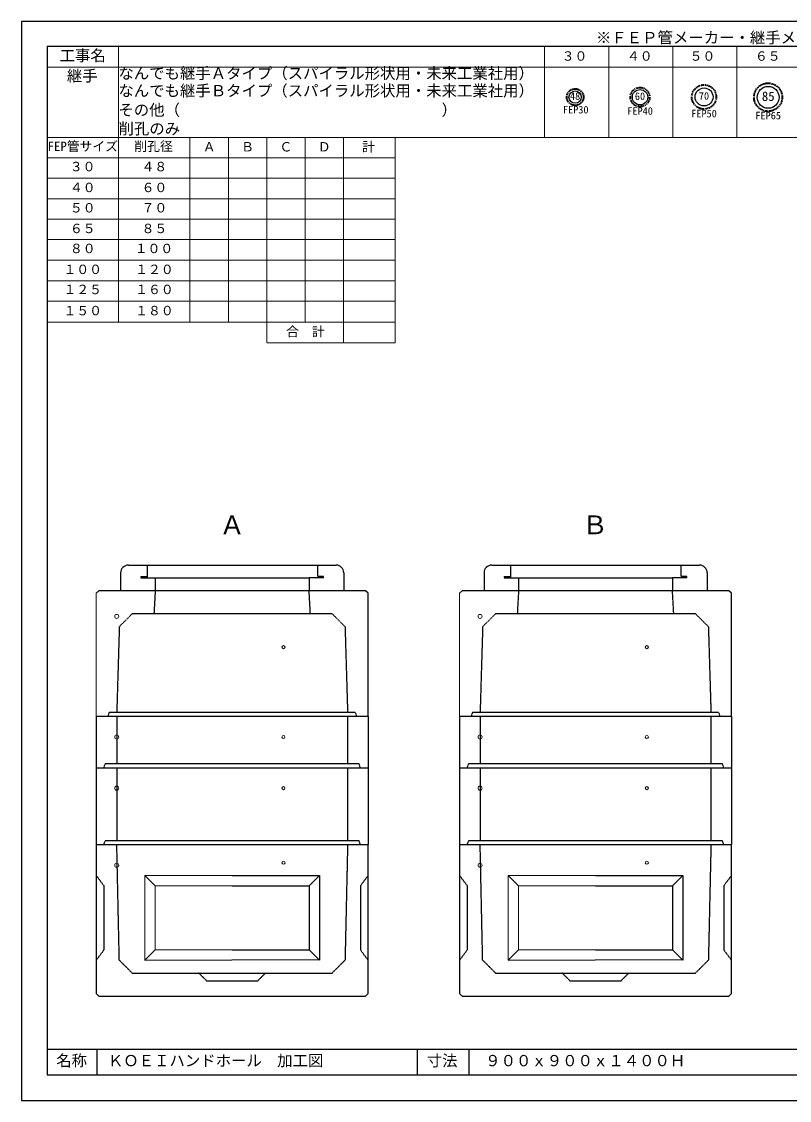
# Model space of a CAD drawing. Units: millimetres, scale not verified. Extents: x -297 to 298, y -210 to 210.
# Drawn here: x -297 to 2.4, y -210 to 210.5 of the extents above; entities that cross this region are included whole.
import ezdxf
from ezdxf.enums import TextEntityAlignment as Align

# ---------------------------------------------------------------- set-up
doc = ezdxf.new("R2010")
doc.units = ezdxf.units.MM
doc.linetypes.add('USER1', pattern=[12.95, 6.35, -3.175, 0.25, -3.175])
doc.linetypes.add('USER2', pattern=[4.7625, 3.175, -1.5875])
doc.layers.add('0-0', color=7, linetype='Continuous')
for name, color, linetype, lineweight in [('0-1_0', 9, 'Continuous', 25), ('0-2_dims', 7, 'Continuous', 18), ('0-3_pen1実線', 4, 'Continuous', 13), ('0-4_pen2実線', 3, 'Continuous', 13), ('0-5_pen3実線', 7, 'Continuous', 25), ('0-6_pen4実線', 7, 'Continuous', 25), ('0-7_pen2破線', 3, 'USER2', 25), ('0-8_鉄筋', 7, 'Continuous', 25), ('0-9_draw', 7, 'Continuous', 13)]:
    doc.layers.add(name, color=color, linetype=linetype, lineweight=lineweight)
doc.styles.add('ＭＳ ゴシック', font='')
doc.styles.get('ＭＳ ゴシック').set_extended_font_data('MS Gothic')

# ---------------------------------------------------------------- blocks, each defined once
blk = doc.blocks.new('部分図 1')
at = {"layer": '0-1_0'}
blk.add_lwpolyline([(0, 0), (11898, 0), (11898, 8410), (0, 8410)], close=True, dxfattribs=at)
at = {"layer": '0-2_dims'}
for p, q in [((755, 6066.2), (755, 8214.9)), ((4076.1, 7506.2), (4076.1, 8214.9)), ((4076.1, 7506.2), (4076.1, 8214.9)), ((4578.1, 7506.2), (4578.1, 8214.9)), ((5077.1, 7506.2), (5077.1, 8214.9)), ((5577.1, 7506.2), (5577.1, 8214.9)), ((200, 8055.2), (4076.1, 8055.2)), ((4076.1, 8055), (8075.1, 8055)), ((200, 7506.2), (4076.1, 7506.2)), ((1313, 6066.2), (1313, 7506.6)), ((1313, 6066.2), (1313, 7506.2)), ((1613, 6066.2), (1613, 7506.2)), ((1912, 5907.4), (1912, 7506.2)), ((2211, 6066.2), (2211, 7506.2)), ((2511, 5905.4), (2511, 7506.2)), ((8075.1, 7506.2), (4076.1, 7506.2)), ((200, 7348.4), (2913, 7348.4)), ((199.94, 7189.4), (2912.94, 7189.4)), ((199.94, 7027.6), (2912.94, 7027.6)), ((199.94, 6869.8), (2912.94, 6869.8)), ((199.94, 6710.8), (2912.94, 6710.8)), ((199.94, 6549.8), (2912.94, 6549.8)), ((199.94, 6389.8), (2912.94, 6389.8)), ((199.94, 6231), (2912.94, 6231)), ((2913, 6066.2), (2913, 5905.5)), ((1912, 5905.5), (2913, 5905.5))]:
    blk.add_line(p, q, dxfattribs=at)
blk.add_lwpolyline([(200, 6066.2), (2913, 6066.2), (2913, 7506.2), (200, 7506.2)], close=True, dxfattribs=at)
at = {"layer": '0-3_pen1実線'}
for p, q in [((2242.6, 4067.04), (2248.56, 4073)), ((5075.7, 4067.04), (5081.66, 4073))]:
    blk.add_line(p, q, dxfattribs=at)
at = {"layer": '0-4_pen2実線'}
for p, q in [((2354.6, 4085), (2354.6, 4073)), ((5187.7, 4085), (5187.7, 4073))]:
    blk.add_line(p, q, dxfattribs=at)
for centre, radius in [((742, 3773.02), 16), ((3575.1, 3773.02), 16), ((2042, 3533.02), 12), ((4875.1, 3533.02), 12), ((741.97, 2833), 16), ((2041.97, 2833), 12), ((3575.07, 2833), 16), ((4875.07, 2833), 12), ((741.97, 2434.02), 16), ((2041.97, 2434.02), 12), ((3575.07, 2434.02), 16), ((4875.07, 2434.02), 12), ((2042, 1853.3), 12), ((4875.1, 1853.3), 12), ((742, 1833.3), 16), ((3575.1, 1833.3), 16)]:
    blk.add_circle(centre, radius, dxfattribs=at)
at = {"layer": '0-5_pen3実線'}
for p, q in [((832.6, 4173), (2452.6, 4173)), ((3665.7, 4173), (5285.7, 4173)), ((772.6, 4113), (772.6, 3973)), ((2512.6, 4113), (2512.6, 3973)), ((3605.7, 4113), (3605.7, 3973)), ((5345.7, 4113), (5345.7, 3973)), ((2682, 3973.02), (602, 3973.02)), ((2702, 3953.02), (2682, 3973.02)), ((2702, 2993.02), (2702, 3953.02)), ((5515.1, 3973.02), (3435.1, 3973.02)), ((5535.1, 3953.02), (5515.1, 3973.02)), ((5535.1, 2993.02), (5535.1, 3953.02)), ((581.97, 2993), (581.97, 2593)), ((2702, 2993.02), (582, 2993.02)), ((2701.97, 2993), (2701.97, 2593)), ((3415.07, 2993), (3415.07, 2593)), ((5535.1, 2993.02), (3415.1, 2993.02)), ((5535.07, 2993), (5535.07, 2593)), ((581.97, 2594.02), (581.97, 1994.02)), ((581.97, 2593), (2701.97, 2593)), ((2701.97, 2594.02), (2701.97, 1994.02)), ((3415.07, 2594.02), (3415.07, 1994.02)), ((3415.07, 2593), (5535.07, 2593)), ((5535.07, 2594.02), (5535.07, 1994.02)), ((581.97, 1994.02), (2701.97, 1994.02)), ((2702, 833.3), (2702, 1993.3)), ((3415.07, 1994.02), (5535.07, 1994.02)), ((5535.1, 833.3), (5535.1, 1993.3)), ((2322, 1753.3), (2242, 1673.3)), ((5155.1, 1753.3), (5075.1, 1673.3)), ((962, 1093.3), (2317.45, 1097.85)), ((1642, 1173.3), (2242, 1173.3)), ((2242, 1173.3), (2322, 1093.3)), ((3795.1, 1093.3), (5150.55, 1097.85)), ((4475.1, 1173.3), (5075.1, 1173.3)), ((5075.1, 1173.3), (5155.1, 1093.3)), ((602, 813.3), (2682, 813.3)), ((2702, 833.3), (2682, 813.3)), ((3435.1, 813.3), (5515.1, 813.3)), ((5535.1, 833.3), (5515.1, 813.3)), ((586, 400), (586, 200)), ((3488, 400), (3488, 200))]:
    blk.add_line(p, q, dxfattribs=at)
for points in [[(582, 1993.3), (582, 833.3), (602, 813.3)], [(3415.1, 1993.3), (3415.1, 833.3), (3435.1, 813.3)], [(1642, 1753.3), (2322, 1753.3), (2322, 1093.3)], [(4475.1, 1753.3), (5155.1, 1753.3), (5155.1, 1093.3)], [(1642, 1673.3), (2242, 1673.3), (2242, 1173.3)], [(4475.1, 1673.3), (5075.1, 1673.3), (5075.1, 1173.3)]]:
    blk.add_lwpolyline(points, dxfattribs=at)
for centre, start, end in [((832.6, 4113), 90, 180), ((2452.6, 4113), 0, 90), ((3665.7, 4113), 90, 180), ((5285.7, 4113), 0, 90)]:
    blk.add_arc(centre, 60, start, end, dxfattribs=at)
at = {"layer": '0-6_pen4実線'}
for p, q in [((200, 400), (11709, 400)), ((3085.3, 400), (3085.3, 200))]:
    blk.add_line(p, q, dxfattribs=at)
blk.add_lwpolyline([(200, 200), (11709, 200), (11709, 8215), (200, 8215)], close=True, dxfattribs=at)
at = {"layer": '0-7_pen2破線'}
for p, q in [((978.6, 4173), (978.6, 4073)), ((2306.6, 4173), (2306.6, 4085)), ((3811.7, 4173), (3811.7, 4073)), ((5139.7, 4173), (5139.7, 4085)), ((930.6, 4085), (978.6, 4085)), ((930.6, 4085), (930.6, 4073)), ((930.6, 4073), (2242.6, 4073)), ((1042.6, 4073), (1042.6, 3973)), ((2354.6, 4073), (2242.6, 4073)), ((2242.6, 4073), (2242.6, 3973)), ((2354.6, 4085), (2306.6, 4085)), ((3763.7, 4085), (3811.7, 4085)), ((3763.7, 4085), (3763.7, 4073)), ((3763.7, 4073), (5075.7, 4073)), ((3875.7, 4073), (3875.7, 3973)), ((5187.7, 4073), (5075.7, 4073)), ((5075.7, 4073), (5075.7, 3973)), ((5187.7, 4085), (5139.7, 4085)), ((1042, 3973.02), (1032, 3793.02)), ((2252, 3793.02), (2242, 3973.02)), ((3875.1, 3973.02), (3865.1, 3793.02)), ((5085.1, 3793.02), (5075.1, 3973.02)), ((762, 3693.02), (862, 3793.02)), ((1642, 3793.02), (862, 3793.02)), ((2422, 3793.02), (1642, 3793.02)), ((2422, 3793.02), (2522, 3693.02)), ((3595.1, 3693.02), (3695.1, 3793.02)), ((4475.1, 3793.02), (3695.1, 3793.02)), ((5255.1, 3793.02), (4475.1, 3793.02)), ((5255.1, 3793.02), (5355.1, 3693.02)), ((762, 3693.02), (742, 3023.02)), ((2522, 3693.02), (2542, 3023.02)), ((3595.1, 3693.02), (3575.1, 3023.02)), ((5355.1, 3693.02), (5375.1, 3023.02)), ((682, 3023.02), (672, 2993.02)), ((1642, 3023.02), (682, 3023.02)), ((741.97, 2993), (741.97, 2623)), ((2602, 3023.02), (1642, 3023.02)), ((2541.97, 2993), (2541.97, 2623)), ((2602, 3023.02), (2612, 2993.02)), ((3515.1, 3023.02), (3505.1, 2993.02)), ((4475.1, 3023.02), (3515.1, 3023.02)), ((3575.07, 2993), (3575.07, 2623)), ((5435.1, 3023.02), (4475.1, 3023.02)), ((5375.07, 2993), (5375.07, 2623)), ((5435.1, 3023.02), (5445.1, 2993.02)), ((641.97, 2593), (651.97, 2623)), ((1641.97, 2623), (651.97, 2623)), ((2631.97, 2623), (1641.97, 2623)), ((2641.97, 2593), (2631.97, 2623)), ((3475.07, 2593), (3485.07, 2623)), ((4475.07, 2623), (3485.07, 2623)), ((5465.07, 2623), (4475.07, 2623)), ((5475.07, 2593), (5465.07, 2623)), ((741.97, 2594.02), (741.97, 2024.02)), ((2541.97, 2594.02), (2541.97, 2024.02)), ((3575.07, 2594.02), (3575.07, 2024.02)), ((5375.07, 2594.02), (5375.07, 2024.02)), ((641.97, 1994.02), (651.97, 2024.02)), ((1641.97, 2024.02), (651.97, 2024.02)), ((2631.97, 2024.02), (1641.97, 2024.02)), ((2641.97, 1994.02), (2631.97, 2024.02)), ((3475.07, 1994.02), (3485.07, 2024.02)), ((4475.07, 2024.02), (3485.07, 2024.02)), ((5465.07, 2024.02), (4475.07, 2024.02)), ((5475.07, 1994.02), (5465.07, 2024.02)), ((582, 1753.3), (642, 1673.3)), ((2702, 1753.3), (2642, 1673.3)), ((3415.1, 1753.3), (3475.1, 1673.3)), ((5535.1, 1753.3), (5475.1, 1673.3)), ((642, 1673.3), (642, 1173.3)), ((2642, 1673.3), (2642, 1173.3)), ((3475.1, 1673.3), (3475.1, 1173.3)), ((5475.1, 1673.3), (5475.1, 1173.3)), ((642, 1173.3), (582, 1093.3)), ((2642, 1173.3), (2702, 1093.3)), ((3475.1, 1173.3), (3415.1, 1093.3)), ((5475.1, 1173.3), (5535.1, 1093.3)), ((862, 993.3), (2422, 993.3)), ((1442, 933.3), (1382, 993.3)), ((3695.1, 993.3), (5255.1, 993.3)), ((4275.1, 933.3), (4215.1, 993.3))]:
    blk.add_line(p, q, dxfattribs=at)
for points in [[(862, 993.3), (762, 1093.3), (742.65, 1993.3)], [(2542, 1993.3), (2522, 1093.3), (2422, 993.3)], [(3695.1, 993.3), (3595.1, 1093.3), (3575.75, 1993.3)], [(5375.1, 1993.3), (5355.1, 1093.3), (5255.1, 993.3)], [(1442, 933.3), (1842, 933.3), (1902, 993.3)], [(4275.1, 933.3), (4675.1, 933.3), (4735.1, 993.3)]]:
    blk.add_lwpolyline(points, dxfattribs=at)
at = {"layer": '0-8_鉄筋', "color": 1, "linetype": 'USER1', "lineweight": 35}
for centre, radius in [((5321.2, 7822.4), 95), ((5821, 7820.3), 110), ((4316.2, 7821.4), 65), ((4822.2, 7821.3), 75)]:
    blk.add_circle(centre, radius, dxfattribs=at)
at = {"layer": '0-8_鉄筋', "color": 1}
for centre, radius in [((4316.2, 7821.4), 48), ((4822.2, 7820.4), 60), ((5321.2, 7822.4), 70), ((5821.2, 7819.4), 85)]:
    blk.add_circle(centre, radius, dxfattribs=at)
at = {"layer": '0-9_draw'}
for p, q in [((582, 3953.02), (602, 3973.02)), ((582, 3953.02), (582, 2993.02)), ((3415.1, 3953.02), (3435.1, 3973.02)), ((3415.1, 3953.02), (3415.1, 2993.02)), ((962, 1753.3), (962, 1093.3)), ((962, 1753.3), (1042, 1673.3)), ((962, 1753.3), (1642, 1753.3)), ((3795.1, 1753.3), (3795.1, 1093.3)), ((3795.1, 1753.3), (3875.1, 1673.3)), ((3795.1, 1753.3), (4475.1, 1753.3)), ((1042, 1673.3), (1042, 1173.3)), ((1042, 1673.3), (1642, 1673.3)), ((3875.1, 1673.3), (3875.1, 1173.3)), ((3875.1, 1673.3), (4475.1, 1673.3)), ((1042, 1173.3), (962, 1093.3)), ((1042, 1173.3), (1642, 1173.3)), ((3875.1, 1173.3), (3795.1, 1093.3)), ((3875.1, 1173.3), (4475.1, 1173.3))]:
    blk.add_line(p, q, dxfattribs=at)
at = {"layer": '0-2_dims', "style": 'ＭＳ ゴシック'}
for s, height, p in [('※ＦＥＰ管メーカー・継手メーカーに依り、削孔径は異なります。', 87.98, (4478.92, 8214.83)), ('工事名', 87.98, (297, 8074.9)), ('３０', 73.31, (4211.1, 8082.9)), ('４０', 73.31, (4720.1, 8082.9)), ('５０', 73.31, (5209.1, 8082.9)), ('６５', 73.31, (5718.1, 8082.9)), ('継手', 87.98, (353, 7916.9)), ('なんでも継手Ａタイプ（スパイラル形状用・未来工業社用）\u3000\u3000', 87.98, (755, 7936.9)), ('なんでも継手Ｂタイプ（スパイラル形状用・未来工業社用）\u3000\u3000', 87.98, (755, 7800.9)), ('その他（\u3000\u3000\u3000\u3000\u3000\u3000\u3000\u3000\u3000\u3000\u3000\u3000\u3000\u3000\u3000\u3000\u3000）', 87.98, (755, 7650.9)), ('削孔のみ', 87.98, (756, 7504.9)), ('FEP管サイズ', 73.31, (203, 7379.3)), ('削孔径', 73.31, (879, 7379.3)), ('Ａ', 73.31, (1413, 7375.3)), ('Ｂ', 73.31, (1712, 7375.3)), ('Ｃ', 73.31, (2011, 7375.3)), ('Ｄ', 73.31, (2310, 7375.3)), ('計', 73.31, (2655, 7375.3)), ('３０', 73.31, (376, 7221.3)), ('４８', 73.31, (935, 7221.3)), ('４０', 73.31, (376.9, 7058.3)), ('６０', 73.31, (935.9, 7058.3)), ('５０', 73.31, (376.9, 6899.9)), ('７０', 73.31, (935.9, 6899.9)), ('６５', 73.31, (376.9, 6738.9)), ('８５', 73.31, (935.9, 6738.9)), ('８０', 73.31, (377, 6582.9)), ('１００', 73.31, (882, 6582.9)), ('１００', 73.31, (326.9, 6419.9)), ('１２０', 73.31, (885.9, 6419.9)), ('１２５', 73.31, (326.9, 6263.5)), ('１６０', 73.31, (885.9, 6263.5)), ('１５０', 73.31, (326.9, 6098.5)), ('１８０', 73.31, (885.9, 6098.5)), ('合\u3000計', 73.31, (2063, 5935.3))]:
    blk.add_text(s, height=height, dxfattribs=at).set_placement(p, align=Align.BOTTOM_LEFT)
at = {"layer": '0-5_pen3実線', "style": 'ＭＳ ゴシック'}
for s, p in [('名称', (270, 240)), ('ＫＯＥＩハンドホール\u3000加工図', (673, 240)), ('寸法', (3159.2, 240)), ('９００ｘ９００ｘ１４００Ｈ', (3615, 240))]:
    blk.add_text(s, height=87.98, dxfattribs=at).set_placement(p, align=Align.BOTTOM_LEFT)
at = {"layer": '0-8_鉄筋', "style": 'ＭＳ ゴシック'}
for s, height, p in [('48', 58.65, (4276, 7782.3)), ('60', 58.65, (4782, 7781.3)), ('70', 58.65, (5281, 7783.3)), ('85', 73.31, (5772, 7769.1)), ('FEP30', 58.65, (4221.2, 7676.4)), ('FEP40', 58.65, (4723, 7666.2)), ('FEP50', 58.65, (5221.4, 7646)), ('FEP65', 58.65, (5721.6, 7630.3)), ('Ａ', 146.6, (1541.87, 4369.4)), ('Ｂ', 146.6, (4370.87, 4369.4))]:
    blk.add_text(s, height=height, dxfattribs=at).set_placement(p, align=Align.BOTTOM_LEFT)

msp = doc.modelspace()

# ---------------------------------------------------------------- block references
at = {"layer": '0-0', "xscale": 0.05, "yscale": 0.05}
msp.add_blockref('部分図 1', (-297, -210), dxfattribs=at)

doc.saveas('drawing.dxf')
